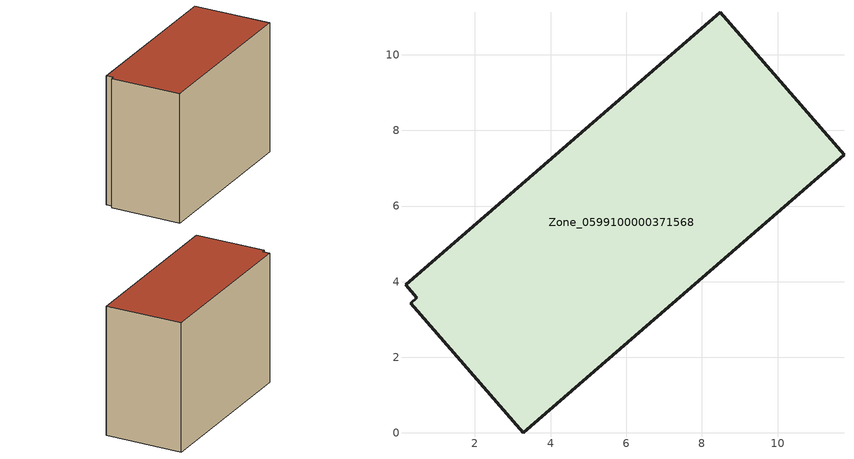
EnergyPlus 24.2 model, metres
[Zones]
Zone_0599100000371568
 floor ground (C_G): 11.76,7.35 3.27,0 0.3,3.43 0.46,3.57 0.16,3.92 8.48,11.13 z1.7
 wall outside (C_F): 11.76,7.35 8.48,11.13 0.16,3.92 0.46,3.57 0.3,3.43 3.27,0 11.76,7.35 z1.7:10.05
 roof outside (C_R): 3.27,0 11.76,7.35 8.48,11.13 0.16,3.92 0.46,3.57 0.3,3.43 z10.05
[BUILDING]
Pand.0599100000371568: North Axis=0; Terrain=City; Loads Convergence Tolerance Value=0.04; Temperature Convergence Tolerance Value=0.4; Solar Distribution=FullExterior; Maximum Number of Warmup Days=25; Minimum Number of Warmup Days=1
[Site:Location]
Rotterdam.The.Hague.AP_ZH_NLD Design_Conditions: Latitude=51.96; Longitude=4.45; Time Zone=1; Elevation=-4.5
[SITE:GROUNDTEMPERATURE:BUILDINGSURFACE]
18, 18, 18, 18, 18, 18, 18, 18, 18, 18, 18, 18
[MATERIAL] Thermal Absorptance=0.9; Solar Absorptance=0.7; Visible Absorptance=0.7
Name | Roughness | Thickness | Conductivity | Density | Specific Heat
G.TI.1992-2005 | MediumSmooth | 0.15 | 0.06 | 540 | 1210
F.TI.1992-2005 | Rough | 0.3 | 0.12 | 1920 | 840
R.TI.1992-2005 | MediumRough | 0.2 | 0.08 | 1500 | 1000
[CONSTRUCTION]
C_G: G.TI.1992-2005
C_F: F.TI.1992-2005
C_R: R.TI.1992-2005
[ZONE]
Zone_0599100000371568: Type=1; Multiplier=1; Ceiling Height=Autocalculate; Volume=Autocalculate; Floor Area=autocalculate; Part of Total Floor Area=Yes
[ZONEINFILTRATION:DESIGNFLOWRATE]
Infil_Zone_0599100000371568: Zone or ZoneList or Space or SpaceList=Zone_0599100000371568; Schedule=AlwaysOn; Design Flow Rate Calculation Method=Flow/Area; Flow Rate per Floor Area=0.0015; Constant Term Coefficient=1; Temperature Term Coefficient=0; Velocity Term Coefficient=0; Velocity Squared Term Coefficient=0
[HVACTEMPLATE:ZONE:IDEALLOADSAIRSYSTEM]
Zone_0599100000371568: Maximum Heating Supply Air Temperature=50; Minimum Cooling Supply Air Temperature=13; Maximum Heating Supply Air Humidity Ratio=0.0156; Minimum Cooling Supply Air Humidity Ratio=0.0077; Heating Limit=NoLimit; Cooling Limit=NoLimit; Dehumidification Control Type=ConstantSensibleHeatRatio; Cooling Sensible Heat Ratio=0.7; Dehumidification Setpoint=60; Humidification Control Type=None; Humidification Setpoint=30; Outdoor Air Method=None; Outdoor Air Flow Rate per Person=0.00944; Outdoor Air Flow Rate per Zone Floor Area=0; Outdoor Air Flow Rate per Zone=0; Demand Controlled Ventilation Type=None; Outdoor Air Economizer Type=NoEconomizer; Heat Recovery Type=None; Sensible Heat Recovery Effectiveness=0.7; Latent Heat Recovery Effectiveness=0.65
[ZONECONTROL:THERMOSTAT]
ThermostatControl_Zone_0599100000371568: Zone or ZoneList=Zone_0599100000371568; Control Type Schedule=DualSetpointControlType; Control 1=Thermostat_Zone_0599100000371568; Temperature Difference Between Cutout And Setpoint=0
[THERMOSTATSETPOINT:DUALSETPOINT]
Thermostat_Zone_0599100000371568: Heating Setpoint Temperature Schedule=HeatingSetpoint_Zone_0599100000371568; Cooling Setpoint Temperature Schedule=CoolingSetpoint_Zone_0599100000371568
[SCHEDULE:COMPACT]
HeatingSetpoint_Zone_0599100000371568: Through: 12/31, For: AllDays, Until: 24:00, 21
CoolingSetpoint_Zone_0599100000371568: Through: 12/31, For: AllDays, Until: 24:00, 24
DualSetpointControlType: Through: 12/31, For: AllDays, Until: 24:00, 4
AlwaysOn: Through: 12/31, For: AllDays, Until: 24:00, 1
